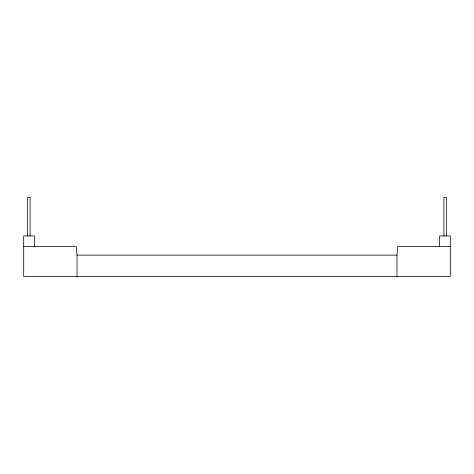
<?xml version="1.0" encoding="UTF-8"?>
<svg xmlns="http://www.w3.org/2000/svg" width="474" height="474" viewBox="0 0 474 474"><rect width="100%" height="100%" fill="white"/><g stroke="black" fill="none" stroke-linecap="round" stroke-linejoin="round"><path stroke-width="0.71" d="M396.975 276.461L396.975 255.131L397.828 246.599L450.3 246.599M23.7 246.599L76.172 246.599L77.025 255.131L77.025 276.461M77.025 255.131L396.975 255.131M446.461 235.934L446.461 197.54L443.901 197.54L443.901 235.934M439.635 246.599L439.635 235.934L450.3 235.934L450.3 276.461L23.7 276.461L23.7 235.934L34.365 235.934L34.365 246.599M30.099 235.934L30.099 197.54L27.539 197.54L27.539 235.934"/></g></svg>
